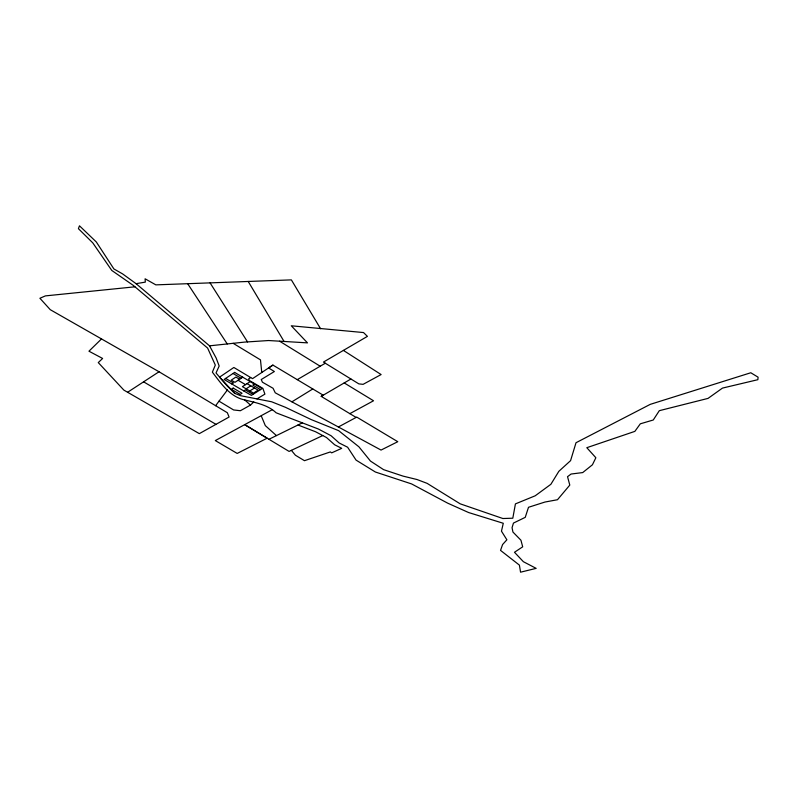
<?xml version="1.0" encoding="UTF-8"?>
<svg xmlns="http://www.w3.org/2000/svg" width="798" height="798" viewBox="0 0 798 798"><rect width="100%" height="100%" fill="white"/><g stroke="black" fill="none" stroke-linecap="round" stroke-linejoin="round"><path stroke-width="1.2" d="M215.62 405.693L227.45 389.903M101.506 338.931L88.957 351.2L102.623 358.462L98.274 362.591L123.86 390.102L199.33 433.633L229.096 417.025L227.33 412.726L159.031 371.758L50.264 309.684L39.9 298.262L45.406 295.888L134.952 286.811M219.011 401.165L233.595 409.953L240.378 410.721L250.502 405.075L253.774 401.933M250.682 377.544L248.587 378.95L249.575 380.636L262.881 388.367L264.906 394.132L256.946 398.9M356.127 417.434L321.205 396.367L323.21 395.19L272.896 365.085L268.587 367.958L274.372 371.519L261.235 379.539L262.432 382.202L273.066 388.287L275.25 392.806L381.045 450.072L397.783 441.703L356.736 417.105L338.382 426.98M272.896 365.085L252.537 378.651L233.854 367.479L219.52 377.165L234.782 393.354L240.517 395.678L271.619 401.773L285.445 407.309L311.3 419.618L338.641 430.651L358.901 446.8L370.471 461.074L383.599 469.653L403.06 476.117L417.075 479.548L427.11 483.349L460.187 503.827L502.88 518.52L512.805 518.211L515.428 503.887L535.199 495.797L550.879 484.296L558.859 471.299L570.57 460.655L576.016 442.72L650.26 404.357L750.798 372.756L758.1 377.205L757.851 379.688L722.469 388.097L708.045 398.392L659.308 410.681L653.263 419.997L640.315 423.818L634.849 431.379L586.809 447.698L595.867 457.733L592.425 464.785L582.72 472.576L571.089 474.032L567.538 476.675L569.792 485.104L557.483 499.728L544.994 502.032L528.505 507.289L525.244 517.343L513.453 523.079L512.057 527.717L512.934 532.037L520.944 540.246L522.69 546.82L514.481 552.276L523.398 561.712L536.156 568.366L520.565 572.186L519.398 565.114L500.536 550.391L502.58 544.555L506.88 539.797L501.463 531.169L503.279 523.279L468.606 512.535L447.688 503.159L411.598 483.927L375.389 472.017L356.058 460.107L347.619 447.229L339.18 442.99L331.1 435.758L318.422 429.035L276.128 412.795C267.879 404.865 255.579 402.611 244.737 399.958C229.874 396.865 221.066 383.419 212.368 372.167L215.31 365.095L207.61 348.068L133.266 285.385L111.78 270.452L92.767 242.861L78.403 228.657L79.481 225.814L96.319 241.974L113.905 268.956L122.623 273.914L136.089 283.679L209.535 345.833L216.128 357.973L219.181 366.023L216.019 372.975L227.669 386.481L234.782 393.354M231.879 384.018L233.455 382.98L225.644 378.432M242.472 377.035L240.866 378.092L233.016 373.484M242.752 377.205L234.971 382.322L231.24 380.137L235.859 377.075L239.609 379.269M127.76 392.167L159.031 371.758M250.223 381.594L242.412 386.661L253.475 393.115L258.163 390.142L247.071 383.639M246.103 388.816L250.781 385.813M243.729 390.92L245.315 389.903L252.996 394.382M254.402 384.057L252.786 385.095L260.507 389.624M249.794 390.97L254.482 387.988M291.918 401.823L312.796 388.955M297.255 379.658L325.295 363.23L358.861 383.888L363.09 384.347L381.115 374.551L343.399 350.402M321.205 396.367L350.921 379.01M322.761 435.548L289.095 451.419L244.906 424.775L267.16 438.192L237.196 453.434L215.31 440.576L272.557 409.534M349.843 413.653L373.524 400.766L344.207 382.93M268.966 439.279L302.332 422.86M136.089 283.679L145.316 282.123L145.096 278.791L155.849 284.866L291.37 279.879L320.587 328.736M209.535 345.833L244.447 342.113L268.607 340.527L307.469 342.871L291.29 325.793L363.519 332.557L367.419 336.367L323.459 362.063L325.295 363.23M297.963 425.005L315.599 431.768L326.512 437.543L334.681 444.805L341.724 448.326L331.669 452.865L330.352 451.927L304.467 460.685L295.37 455.199L291.38 450.341M238.083 380.277L245.535 384.636M143.59 381.833L215.979 424.346M233.166 343.32L260.477 359.868L261.774 372.506M279.589 341.185L320.197 366.222M244.737 399.958L250.502 405.075M276.447 435.598L265.315 425.623L261.315 416.017M187.66 283.689L227.24 343.948M210.064 282.871L247.54 341.913M248.208 281.465L284.058 341.454M234.612 372.417L224.078 379.479L251.4 395.389L262.133 388.596L234.612 372.417M233.186 388.097L231.36 389.284L240.208 394.411L242.033 393.244L233.186 388.097"/></g></svg>
